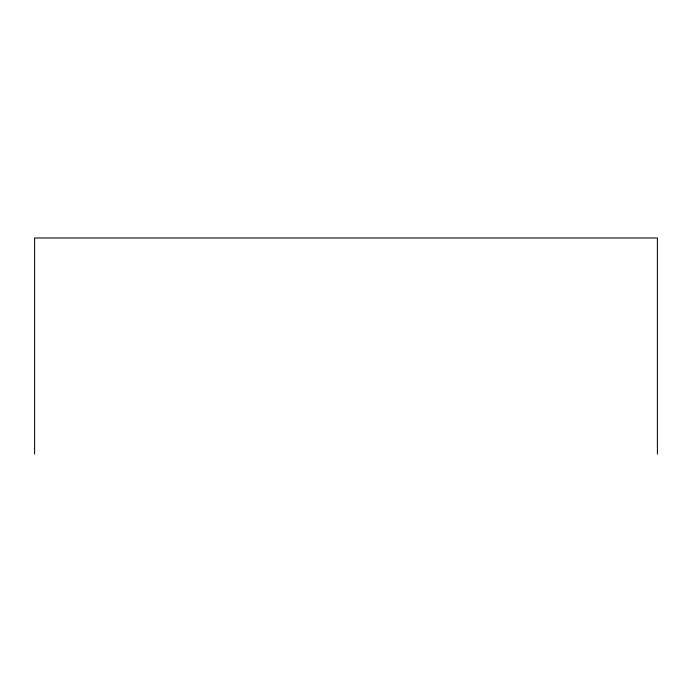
<?xml version="1.0" encoding="UTF-8"?>
<svg xmlns="http://www.w3.org/2000/svg" width="692" height="692" viewBox="0 0 692 692"><rect width="100%" height="100%" fill="white"/><g stroke="black" fill="none" stroke-linecap="round" stroke-linejoin="round"><path stroke-width="1.04" d="M657.4 454.021L657.4 237.979L34.6 237.979L34.6 454.021"/></g></svg>
